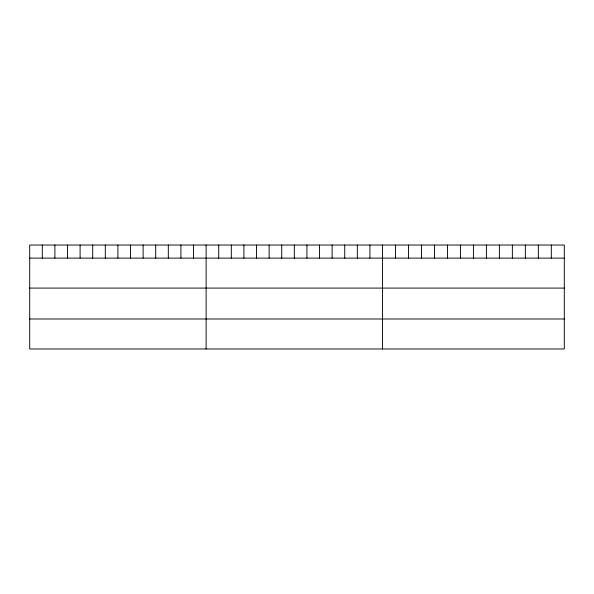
<?xml version="1.0" encoding="UTF-8"?>
<svg xmlns="http://www.w3.org/2000/svg" width="594" height="594" viewBox="0 0 594 594"><rect width="100%" height="100%" fill="white"/><g stroke="black" fill="none" stroke-linecap="round" stroke-linejoin="round"><path stroke-width="0.89" d="M564.3 258.108L564.3 348.968L29.7 348.968L29.7 245.032L564.3 245.032L564.3 258.108L29.7 258.108M29.7 288.09L564.3 288.09M29.7 318.985L564.3 318.985M551.314 245.032L551.314 258.108M538.335 245.032L538.335 258.108M525.348 245.032L525.348 258.108M512.37 245.032L512.37 258.108M499.383 245.032L499.383 258.108M486.404 245.032L486.404 258.108M473.418 245.032L473.418 258.108M460.432 245.032L460.432 258.108M447.453 245.032L447.453 258.108M434.466 245.032L434.466 258.108M421.488 245.032L421.488 258.108M408.501 245.032L408.501 258.108M395.522 245.032L395.522 258.108M382.536 245.032L382.536 348.968M369.936 245.032L369.936 258.108M357.336 245.032L357.336 258.108M344.735 245.032L344.735 258.108M332.128 245.032L332.128 258.108M319.527 245.032L319.527 258.108M306.927 245.032L306.927 258.108M294.327 245.032L294.327 258.108M281.727 245.032L281.727 258.108M269.127 245.032L269.127 258.108M256.526 245.032L256.526 258.108M243.919 245.032L243.919 258.108M231.318 245.032L231.318 258.108M218.718 245.032L218.718 258.108M206.118 245.032L206.118 348.968M193.518 245.032L193.518 258.108M180.918 245.032L180.918 258.108M168.317 245.032L168.317 258.108M155.71 245.032L155.71 258.108M143.109 245.032L143.109 258.108M130.509 245.032L130.509 258.108M117.909 245.032L117.909 258.108M105.309 245.032L105.309 258.108M92.709 245.032L92.709 258.108M80.108 245.032L80.108 258.108M67.501 245.032L67.501 258.108M54.9 245.032L54.9 258.108M42.3 245.032L42.3 258.108"/></g></svg>
